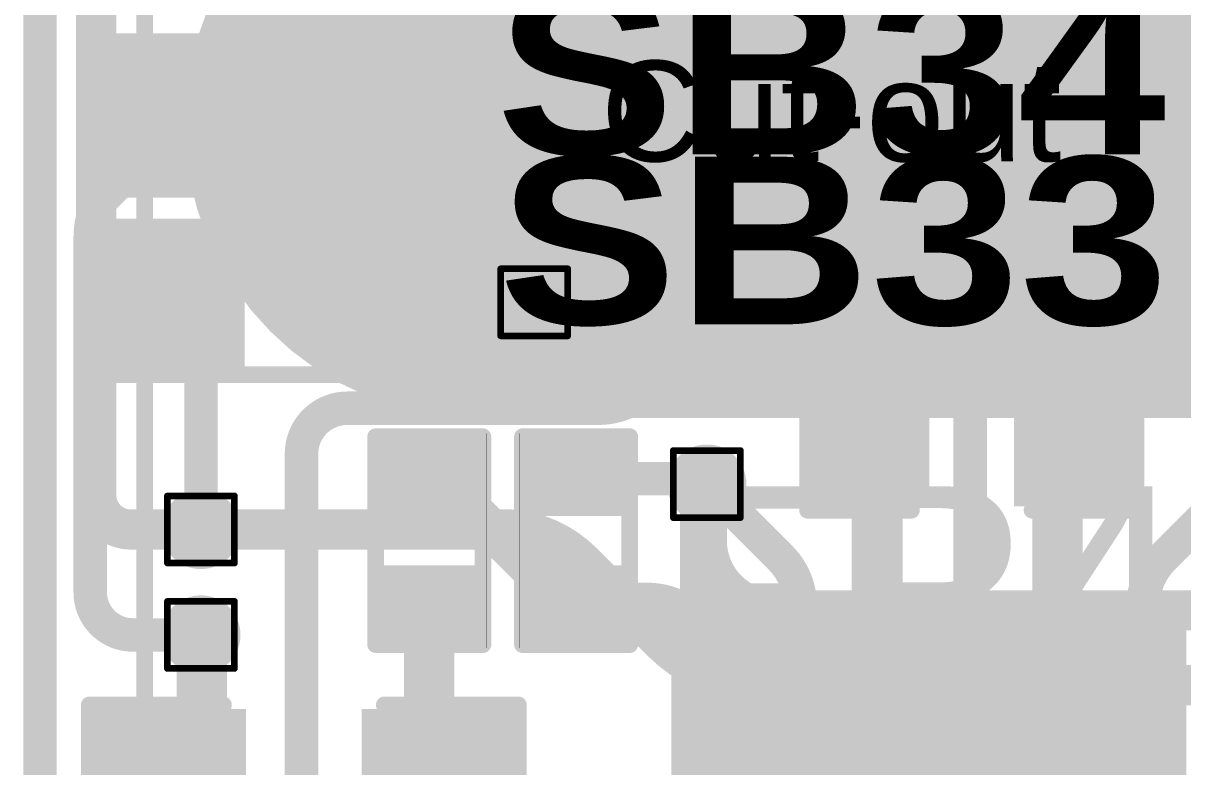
# Model space of a CAD drawing. Header units: inches. Extents: x 3 to 457, y -41 to 239.
# Drawn here: x 173.91 to 182.7, y 8.4 to 14.03 of the extents above; entities that cross this region are included whole.
import ezdxf

# ---------------------------------------------------------------- set-up
doc = ezdxf.new("R2010")
doc.units = ezdxf.units.IN
for name, color, linetype in [('Board Outline', 216, 'Continuous'), ('Bottom Layer', 5, 'Continuous'), ('Bottom Overlay', 54, 'Continuous'), ('Bottom Paste', 16, 'Continuous'), ('Bottom Solder', 6, 'Continuous'), ('Drill Drawing', 1, 'Continuous'), ('Fabrication', 76, 'Continuous'), ('Top Layer', 1, 'Continuous'), ('Top Overlay', 2, 'Continuous'), ('Top Paste', 8, 'Continuous'), ('Top Solder', 216, 'Continuous'), ('Via Holes', 16, 'Continuous')]:
    doc.layers.add(name, color=color, linetype=linetype)
doc.styles.add('Arial', font='', dxfattribs={"height": 0.2})
doc.styles.add('Arial Black_Bold', font='', dxfattribs={"height": 0.2})
doc.styles.get('Arial').set_extended_font_data('Arial')
doc.styles.get('Arial Black_Bold').set_extended_font_data('Arial Black', bold=True)

# ---------------------------------------------------------------- blocks, each defined once
blk = doc.blocks.new('S______B______13')
at = {"layer": 'Top Layer'}
for points in [[(-1.143, -0.4445), (-1.143, 0.4445), (-0.381, 0.4445), (-0.381, -0.4445)], [(0.381, -0.4445), (0.381, 0.4445), (1.143, 0.4445), (1.143, -0.4445)]]:
    blk.add_hatch(color=1, dxfattribs=at).paths.add_polyline_path(points)
at = {"layer": 'Top Paste'}
for points in [[(-1.143, -0.4445), (-1.143, 0.4445), (-0.381, 0.4445), (-0.381, -0.4445)], [(0.381, -0.4445), (0.381, 0.4445), (1.143, 0.4445), (1.143, -0.4445)]]:
    blk.add_hatch(color=8, dxfattribs=at).paths.add_polyline_path(points)
at = {"layer": 'Top Solder'}
for points in [[(-1.2446, -0.5461), (-1.2446, 0.5461), (-0.2794, 0.5461), (-0.2794, -0.5461)], [(0.2794, -0.5461), (0.2794, 0.5461), (1.2446, 0.5461), (1.2446, -0.5461)]]:
    blk.add_hatch(color=216, dxfattribs=at).paths.add_polyline_path(points)
at = {"layer": 'Top Overlay'}
for points in [[(-1.27, -0.5588, 0.127, 0.127, 0), (-1.27, 0.5588, 0.127, 0.127, 0)], [(-1.27, 0.5588, 0.127, 0.127, 0), (1.27, 0.5588, 0.127, 0.127, 0)], [(1.27, -0.5588, 0.127, 0.127, 0), (1.27, 0.5588, 0.127, 0.127, 0)], [(-1.27, -0.5588, 0.127, 0.127, 0), (1.27, -0.5588, 0.127, 0.127, 0)]]:
    blk.add_lwpolyline(points, format="xyseb", dxfattribs=at)
for points in [[(-1.3017, 0.5588, 0.0635, 0.0635, 1), (-1.2383, 0.5588, 0.0635, 0.0635, 1)], [(-1.3017, 0.5588, 0.0635, 0.0635, 1), (-1.2383, 0.5588, 0.0635, 0.0635, 1)], [(1.2383, 0.5588, 0.0635, 0.0635, 1), (1.3018, 0.5588, 0.0635, 0.0635, 1)], [(1.2383, 0.5588, 0.0635, 0.0635, 1), (1.3018, 0.5588, 0.0635, 0.0635, 1)], [(-1.3017, -0.5588, 0.0635, 0.0635, 1), (-1.2383, -0.5588, 0.0635, 0.0635, 1)], [(-1.3017, -0.5588, 0.0635, 0.0635, 1), (-1.2383, -0.5588, 0.0635, 0.0635, 1)], [(1.2383, -0.5588, 0.0635, 0.0635, 1), (1.3018, -0.5588, 0.0635, 0.0635, 1)], [(1.2383, -0.5588, 0.0635, 0.0635, 1), (1.3018, -0.5588, 0.0635, 0.0635, 1)]]:
    blk.add_lwpolyline(points, format="xyseb", close=True, dxfattribs=at)
blk = doc.blocks.new('S______B______14')
at = {"layer": 'Top Layer'}
for points in [[(-1.143, -0.4445), (-1.143, 0.4445), (-0.381, 0.4445), (-0.381, -0.4445)], [(0.381, -0.4445), (0.381, 0.4445), (1.143, 0.4445), (1.143, -0.4445)]]:
    blk.add_hatch(color=1, dxfattribs=at).paths.add_polyline_path(points)
at = {"layer": 'Top Paste'}
for points in [[(-1.143, -0.4445), (-1.143, 0.4445), (-0.381, 0.4445), (-0.381, -0.4445)], [(0.381, -0.4445), (0.381, 0.4445), (1.143, 0.4445), (1.143, -0.4445)]]:
    blk.add_hatch(color=8, dxfattribs=at).paths.add_polyline_path(points)
at = {"layer": 'Top Solder'}
for points in [[(-1.2446, -0.5461), (-1.2446, 0.5461), (-0.2794, 0.5461), (-0.2794, -0.5461)], [(0.2794, -0.5461), (0.2794, 0.5461), (1.2446, 0.5461), (1.2446, -0.5461)]]:
    blk.add_hatch(color=216, dxfattribs=at).paths.add_polyline_path(points)
at = {"layer": 'Top Overlay'}
for points in [[(-1.27, 0.5588, 0.127, 0.127, 0), (-1.27, -0.5588, 0.127, 0.127, 0)], [(1.27, 0.5588, 0.127, 0.127, 0), (-1.27, 0.5588, 0.127, 0.127, 0)], [(1.27, 0.5588, 0.127, 0.127, 0), (1.27, -0.5588, 0.127, 0.127, 0)], [(1.27, -0.5588, 0.127, 0.127, 0), (-1.27, -0.5588, 0.127, 0.127, 0)]]:
    blk.add_lwpolyline(points, format="xyseb", dxfattribs=at)
for points in [[(-1.30175, 0.5588, 0.0635, 0.0635, 1), (-1.23825, 0.5588, 0.0635, 0.0635, 1)], [(-1.30175, 0.5588, 0.0635, 0.0635, 1), (-1.23825, 0.5588, 0.0635, 0.0635, 1)], [(1.23825, 0.5588, 0.0635, 0.0635, 1), (1.30175, 0.5588, 0.0635, 0.0635, 1)], [(1.23825, 0.5588, 0.0635, 0.0635, 1), (1.30175, 0.5588, 0.0635, 0.0635, 1)], [(-1.30175, -0.5588, 0.0635, 0.0635, 1), (-1.23825, -0.5588, 0.0635, 0.0635, 1)], [(-1.30175, -0.5588, 0.0635, 0.0635, 1), (-1.23825, -0.5588, 0.0635, 0.0635, 1)], [(1.23825, -0.5588, 0.0635, 0.0635, 1), (1.30175, -0.5588, 0.0635, 0.0635, 1)], [(1.23825, -0.5588, 0.0635, 0.0635, 1), (1.30175, -0.5588, 0.0635, 0.0635, 1)]]:
    blk.add_lwpolyline(points, format="xyseb", close=True, dxfattribs=at)
blk = doc.blocks.new('TSSOP_14_109')
at = {"layer": 'Top Layer'}
for points in [[(-3.65, 1.525), (-2.15, 1.525), (-2.15, 1.075), (-3.65, 1.075)], [(-3.65, 0.875), (-2.15, 0.875), (-2.15, 0.425), (-3.65, 0.425)], [(-3.65, 0.225), (-2.15, 0.225), (-2.15, -0.225), (-3.65, -0.225)], [(-3.65, -0.425), (-2.15, -0.425), (-2.15, -0.875), (-3.65, -0.875)], [(-3.65, -1.075), (-2.15, -1.075), (-2.15, -1.525), (-3.65, -1.525)], [(-3.65, -1.725), (-2.15, -1.725), (-2.15, -2.175), (-3.65, -2.175)]]:
    blk.add_hatch(color=1, dxfattribs=at).paths.add_polyline_path(points)
at = {"layer": 'Top Paste'}
for points in [[(-3.65, 1.525), (-2.15, 1.525), (-2.15, 1.075), (-3.65, 1.075)], [(-3.65, 0.875), (-2.15, 0.875), (-2.15, 0.425), (-3.65, 0.425)], [(-3.65, 0.225), (-2.15, 0.225), (-2.15, -0.225), (-3.65, -0.225)], [(-3.65, -0.425), (-2.15, -0.425), (-2.15, -0.875), (-3.65, -0.875)], [(-3.65, -1.075), (-2.15, -1.075), (-2.15, -1.525), (-3.65, -1.525)], [(-3.65, -1.725), (-2.15, -1.725), (-2.15, -2.175), (-3.65, -2.175)]]:
    blk.add_hatch(color=8, dxfattribs=at).paths.add_polyline_path(points)
at = {"layer": 'Top Solder'}
for points in [[(-3.7516, 1.6266), (-2.0484, 1.6266), (-2.0484, 0.9734), (-3.7516, 0.9734)], [(-3.7516, 0.9766), (-2.0484, 0.9766), (-2.0484, 0.3234), (-3.7516, 0.3234)], [(-3.7516, 0.3266), (-2.0484, 0.3266), (-2.0484, -0.3266), (-3.7516, -0.3266)], [(-3.7516, -0.3234), (-2.0484, -0.3234), (-2.0484, -0.9766), (-3.7516, -0.9766)], [(-3.7516, -0.9734), (-2.0484, -0.9734), (-2.0484, -1.6266), (-3.7516, -1.6266)], [(-3.7516, -1.6234), (-2.0484, -1.6234), (-2.0484, -2.2766), (-3.7516, -2.2766)]]:
    blk.add_hatch(color=216, dxfattribs=at).paths.add_polyline_path(points)
blk = doc.blocks.new('R___0402_190')
at = {"layer": 'Top Layer'}
for points in [[(-0.6985, -0.3175), (-0.6985, 0.3175), (-0.2413, 0.3175), (-0.2413, -0.3175)], [(0.2413, -0.3175), (0.2413, 0.3175), (0.6985, 0.3175), (0.6985, -0.3175)]]:
    blk.add_hatch(color=1, dxfattribs=at).paths.add_polyline_path(points)
at = {"layer": 'Top Paste'}
for points in [[(-0.6985, -0.3175), (-0.6985, 0.3175), (-0.2413, 0.3175), (-0.2413, -0.3175)], [(0.2413, -0.3175), (0.2413, 0.3175), (0.6985, 0.3175), (0.6985, -0.3175)]]:
    blk.add_hatch(color=8, dxfattribs=at).paths.add_polyline_path(points)
at = {"layer": 'Top Solder'}
for points in [[(-0.7535, -0.3725), (-0.7535, 0.3725), (-0.1863, 0.3725), (-0.1863, -0.3725)], [(0.1863, -0.3725), (0.1863, 0.3725), (0.7535, 0.3725), (0.7535, -0.3725)]]:
    blk.add_hatch(color=216, dxfattribs=at).paths.add_polyline_path(points)
at = {"layer": 'Top Overlay'}
for points in [[(-0.7874, 0.4064, 0.127, 0.127, 0), (0.7874, 0.4064, 0.127, 0.127, 0)], [(-0.7874, 0.4064, 0.127, 0.127, 0), (-0.7874, -0.4064, 0.127, 0.127, 0)], [(0.7874, 0.4064, 0.127, 0.127, 0), (0.7874, -0.4064, 0.127, 0.127, 0)], [(-0.7874, -0.4064, 0.127, 0.127, 0), (0.7874, -0.4064, 0.127, 0.127, 0)], [(-0.8128, -0.4318, 0.00323, 0.00323, 0), (0.8128, -0.4318, 0.00323, 0.00323, 0)]]:
    blk.add_lwpolyline(points, format="xyseb", dxfattribs=at)
for points in [[(-0.8191, 0.4064, 0.0635, 0.0635, 1), (-0.7556, 0.4064, 0.0635, 0.0635, 1)], [(-0.8191, 0.4064, 0.0635, 0.0635, 1), (-0.7556, 0.4064, 0.0635, 0.0635, 1)], [(0.7556, 0.4064, 0.0635, 0.0635, 1), (0.8191, 0.4064, 0.0635, 0.0635, 1)], [(0.7556, 0.4064, 0.0635, 0.0635, 1), (0.8191, 0.4064, 0.0635, 0.0635, 1)], [(-0.8191, -0.4064, 0.0635, 0.0635, 1), (-0.7556, -0.4064, 0.0635, 0.0635, 1)], [(-0.8191, -0.4064, 0.0635, 0.0635, 1), (-0.7556, -0.4064, 0.0635, 0.0635, 1)], [(0.7556, -0.4064, 0.0635, 0.0635, 1), (0.8191, -0.4064, 0.0635, 0.0635, 1)], [(0.7556, -0.4064, 0.0635, 0.0635, 1), (0.8191, -0.4064, 0.0635, 0.0635, 1)], [(-0.8136, -0.4318, 0.00161, 0.00161, 1), (-0.812, -0.4318, 0.00161, 0.00161, 1)], [(0.812, -0.4318, 0.00161, 0.00161, 1), (0.8136, -0.4318, 0.00161, 0.00161, 1)]]:
    blk.add_lwpolyline(points, format="xyseb", close=True, dxfattribs=at)
blk = doc.blocks.new('R___0402_195')
at = {"layer": 'Top Layer'}
for points in [[(-0.6985, -0.3175), (-0.6985, 0.3175), (-0.2413, 0.3175), (-0.2413, -0.3175)], [(0.2413, -0.3175), (0.2413, 0.3175), (0.6985, 0.3175), (0.6985, -0.3175)]]:
    blk.add_hatch(color=1, dxfattribs=at).paths.add_polyline_path(points)
at = {"layer": 'Top Paste'}
for points in [[(-0.6985, -0.3175), (-0.6985, 0.3175), (-0.2413, 0.3175), (-0.2413, -0.3175)], [(0.2413, -0.3175), (0.2413, 0.3175), (0.6985, 0.3175), (0.6985, -0.3175)]]:
    blk.add_hatch(color=8, dxfattribs=at).paths.add_polyline_path(points)
at = {"layer": 'Top Solder'}
for points in [[(-0.7535, -0.3725), (-0.7535, 0.3725), (-0.1863, 0.3725), (-0.1863, -0.3725)], [(0.1863, -0.3725), (0.1863, 0.3725), (0.7535, 0.3725), (0.7535, -0.3725)]]:
    blk.add_hatch(color=216, dxfattribs=at).paths.add_polyline_path(points)
at = {"layer": 'Top Overlay'}
for points in [[(0.7874, 0.4064, 0.127, 0.127, 0), (-0.7874, 0.4064, 0.127, 0.127, 0)], [(-0.7874, -0.4064, 0.127, 0.127, 0), (-0.7874, 0.4064, 0.127, 0.127, 0)], [(0.7874, -0.4064, 0.127, 0.127, 0), (0.7874, 0.4064, 0.127, 0.127, 0)], [(0.7874, -0.4064, 0.127, 0.127, 0), (-0.7874, -0.4064, 0.127, 0.127, 0)], [(0.8128, -0.4318, 0.00323, 0.00323, 0), (-0.8128, -0.4318, 0.00323, 0.00323, 0)]]:
    blk.add_lwpolyline(points, format="xyseb", dxfattribs=at)
for points in [[(-0.8191, 0.4064, 0.0635, 0.0635, 1), (-0.7556, 0.4064, 0.0635, 0.0635, 1)], [(-0.8191, 0.4064, 0.0635, 0.0635, 1), (-0.7556, 0.4064, 0.0635, 0.0635, 1)], [(0.7556, 0.4064, 0.0635, 0.0635, 1), (0.8191, 0.4064, 0.0635, 0.0635, 1)], [(0.7556, 0.4064, 0.0635, 0.0635, 1), (0.8191, 0.4064, 0.0635, 0.0635, 1)], [(-0.8191, -0.4064, 0.0635, 0.0635, 1), (-0.7556, -0.4064, 0.0635, 0.0635, 1)], [(-0.8191, -0.4064, 0.0635, 0.0635, 1), (-0.7556, -0.4064, 0.0635, 0.0635, 1)], [(0.7556, -0.4064, 0.0635, 0.0635, 1), (0.8191, -0.4064, 0.0635, 0.0635, 1)], [(0.7556, -0.4064, 0.0635, 0.0635, 1), (0.8191, -0.4064, 0.0635, 0.0635, 1)], [(-0.8136, -0.4318, 0.00161, 0.00161, 1), (-0.812, -0.4318, 0.00161, 0.00161, 1)], [(0.812, -0.4318, 0.00161, 0.00161, 1), (0.8136, -0.4318, 0.00161, 0.00161, 1)]]:
    blk.add_lwpolyline(points, format="xyseb", close=True, dxfattribs=at)
blk = doc.blocks.new('SEMG_PAD_B_241')
at = {"layer": 'Bottom Layer'}
h = blk.add_hatch(color=5, dxfattribs=at)
edge = h.paths.add_edge_path()
edge.add_arc((-3.15, 0.0128), 2.1, 90, 270)
edge.add_line((-3.15, -2.0872), (3.15, -2.0872))
edge.add_arc((3.15, 0.0128), 2.1, 270, 450)
edge.add_line((3.15, 2.1128), (-3.15, 2.1128))
at = {"layer": 'Bottom Paste'}
h = blk.add_hatch(color=16, dxfattribs=at)
edge = h.paths.add_edge_path()
edge.add_arc((-3.15, 0.0128), 2.1, 90, 270)
edge.add_line((-3.15, -2.0872), (3.15, -2.0872))
edge.add_arc((3.15, 0.0128), 2.1, 270, 450)
edge.add_line((3.15, 2.1128), (-3.15, 2.1128))
at = {"layer": 'Bottom Solder'}
h = blk.add_hatch(color=6, dxfattribs=at)
edge = h.paths.add_edge_path()
edge.add_arc((-3.15, 0.0128), 2.2016, 90, 270)
edge.add_line((-3.15, -2.1888), (3.15, -2.1888))
edge.add_arc((3.15, 0.0128), 2.2016, 270, 450)
edge.add_line((3.15, 2.2144), (-3.15, 2.2144))
at = {"layer": 'Bottom Overlay'}
blk.add_lwpolyline([(5.6833, 10.9658, 0.127, 0.127, 0), (5.6833, -10.9656, 0.127, 0.127, 0)], format="xyseb", dxfattribs=at)
blk = doc.blocks.new('C___0805_275')
at = {"layer": 'Top Layer'}
for points in [[(-1.524, 0.762), (-0.508, 0.762), (-0.508, -0.762), (-1.524, -0.762)], [(0.508, 0.762), (1.524, 0.762), (1.524, -0.762), (0.508, -0.762)]]:
    blk.add_hatch(color=1, dxfattribs=at).paths.add_polyline_path(points)
at = {"layer": 'Top Paste'}
for points in [[(-1.524, 0.762), (-0.508, 0.762), (-0.508, -0.762), (-1.524, -0.762)], [(0.508, 0.762), (1.524, 0.762), (1.524, -0.762), (0.508, -0.762)]]:
    blk.add_hatch(color=8, dxfattribs=at).paths.add_polyline_path(points)
at = {"layer": 'Top Solder'}
for points in [[(-1.594, 0.832), (-0.438, 0.832), (-0.438, -0.832), (-1.594, -0.832)], [(0.438, 0.832), (1.594, 0.832), (1.594, -0.832), (0.438, -0.832)]]:
    blk.add_hatch(color=216, dxfattribs=at).paths.add_polyline_path(points)
at = {"layer": 'Top Overlay'}
for points in [[(-1.6256, 0.8636, 0.127, 0.127, 0), (-1.6256, -0.8636, 0.127, 0.127, 0)], [(-0.6096, 0.8636, 0.127, 0.127, 0), (-1.6256, 0.8636, 0.127, 0.127, 0)], [(1.6256, 0.8636, 0.127, 0.127, 0), (0.6096, 0.8636, 0.127, 0.127, 0)], [(1.6256, 0.8636, 0.127, 0.127, 0), (1.6256, -0.8636, 0.127, 0.127, 0)], [(-0.6096, -0.8636, 0.127, 0.127, 0), (-1.6256, -0.8636, 0.127, 0.127, 0)], [(1.6256, -0.8636, 0.127, 0.127, 0), (0.6096, -0.8636, 0.127, 0.127, 0)]]:
    blk.add_lwpolyline(points, format="xyseb", dxfattribs=at)
for points in [[(-1.6574, 0.8636, 0.0635, 0.0635, 1), (-1.5938, 0.8636, 0.0635, 0.0635, 1)], [(-1.6574, 0.8636, 0.0635, 0.0635, 1), (-1.5938, 0.8636, 0.0635, 0.0635, 1)], [(-0.6413, 0.8636, 0.0635, 0.0635, 1), (-0.5778, 0.8636, 0.0635, 0.0635, 1)], [(0.5778, 0.8636, 0.0635, 0.0635, 1), (0.6413, 0.8636, 0.0635, 0.0635, 1)], [(1.5938, 0.8636, 0.0635, 0.0635, 1), (1.6574, 0.8636, 0.0635, 0.0635, 1)], [(1.5938, 0.8636, 0.0635, 0.0635, 1), (1.6574, 0.8636, 0.0635, 0.0635, 1)], [(-1.6574, -0.8636, 0.0635, 0.0635, 1), (-1.5938, -0.8636, 0.0635, 0.0635, 1)], [(-1.6574, -0.8636, 0.0635, 0.0635, 1), (-1.5938, -0.8636, 0.0635, 0.0635, 1)], [(-0.6413, -0.8636, 0.0635, 0.0635, 1), (-0.5778, -0.8636, 0.0635, 0.0635, 1)], [(0.5778, -0.8636, 0.0635, 0.0635, 1), (0.6413, -0.8636, 0.0635, 0.0635, 1)], [(1.5938, -0.8636, 0.0635, 0.0635, 1), (1.6574, -0.8636, 0.0635, 0.0635, 1)], [(1.5938, -0.8636, 0.0635, 0.0635, 1), (1.6574, -0.8636, 0.0635, 0.0635, 1)]]:
    blk.add_lwpolyline(points, format="xyseb", close=True, dxfattribs=at)
blk = doc.blocks.new('C___0603_279')
at = {"layer": 'Top Layer'}
for points in [[(-0.381, 0.4445), (-0.381, -0.4445), (-1.143, -0.4445), (-1.143, 0.4445)], [(1.143, 0.4445), (1.143, -0.4445), (0.381, -0.4445), (0.381, 0.4445)]]:
    blk.add_hatch(color=1, dxfattribs=at).paths.add_polyline_path(points)
at = {"layer": 'Top Paste'}
for points in [[(-0.381, 0.4445), (-0.381, -0.4445), (-1.143, -0.4445), (-1.143, 0.4445)], [(1.143, 0.4445), (1.143, -0.4445), (0.381, -0.4445), (0.381, 0.4445)]]:
    blk.add_hatch(color=8, dxfattribs=at).paths.add_polyline_path(points)
at = {"layer": 'Top Solder'}
for points in [[(-0.321, 0.5045), (-0.321, -0.5045), (-1.203, -0.5045), (-1.203, 0.5045)], [(1.203, 0.5045), (1.203, -0.5045), (0.321, -0.5045), (0.321, 0.5045)]]:
    blk.add_hatch(color=216, dxfattribs=at).paths.add_polyline_path(points)
at = {"layer": 'Top Overlay'}
for points in [[(-0.4572, 0.5334, 0.127, 0.127, 0), (-1.2446, 0.5334, 0.127, 0.127, 0)], [(-1.2446, 0.5334, 0.127, 0.127, 0), (-1.2446, -0.5334, 0.127, 0.127, 0)], [(1.2446, 0.5334, 0.127, 0.127, 0), (0.4572, 0.5334, 0.127, 0.127, 0)], [(1.2446, 0.5334, 0.127, 0.127, 0), (1.2446, -0.5334, 0.127, 0.127, 0)], [(-0.4572, -0.5334, 0.127, 0.127, 0), (-1.2446, -0.5334, 0.127, 0.127, 0)], [(1.2446, -0.5334, 0.127, 0.127, 0), (0.4572, -0.5334, 0.127, 0.127, 0)]]:
    blk.add_lwpolyline(points, format="xyseb", dxfattribs=at)
for points in [[(-1.2764, 0.5334, 0.0635, 0.0635, 1), (-1.2128, 0.5334, 0.0635, 0.0635, 1)], [(-1.2764, 0.5334, 0.0635, 0.0635, 1), (-1.2128, 0.5334, 0.0635, 0.0635, 1)], [(-0.4889, 0.5334, 0.0635, 0.0635, 1), (-0.4254, 0.5334, 0.0635, 0.0635, 1)], [(0.4254, 0.5334, 0.0635, 0.0635, 1), (0.4889, 0.5334, 0.0635, 0.0635, 1)], [(1.2128, 0.5334, 0.0635, 0.0635, 1), (1.2764, 0.5334, 0.0635, 0.0635, 1)], [(1.2128, 0.5334, 0.0635, 0.0635, 1), (1.2764, 0.5334, 0.0635, 0.0635, 1)], [(-1.2764, -0.5334, 0.0635, 0.0635, 1), (-1.2128, -0.5334, 0.0635, 0.0635, 1)], [(-1.2764, -0.5334, 0.0635, 0.0635, 1), (-1.2128, -0.5334, 0.0635, 0.0635, 1)], [(-0.4889, -0.5334, 0.0635, 0.0635, 1), (-0.4254, -0.5334, 0.0635, 0.0635, 1)], [(0.4254, -0.5334, 0.0635, 0.0635, 1), (0.4889, -0.5334, 0.0635, 0.0635, 1)], [(1.2128, -0.5334, 0.0635, 0.0635, 1), (1.2764, -0.5334, 0.0635, 0.0635, 1)], [(1.2128, -0.5334, 0.0635, 0.0635, 1), (1.2764, -0.5334, 0.0635, 0.0635, 1)]]:
    blk.add_lwpolyline(points, format="xyseb", close=True, dxfattribs=at)
blk = doc.blocks.new('____0402_281')
at = {"layer": 'Top Layer'}
for points in [[(-0.6985, -0.3175), (-0.6985, 0.3175), (-0.2413, 0.3175), (-0.2413, -0.3175)], [(0.2413, -0.3175), (0.2413, 0.3175), (0.6985, 0.3175), (0.6985, -0.3175)]]:
    blk.add_hatch(color=1, dxfattribs=at).paths.add_polyline_path(points)
at = {"layer": 'Top Paste'}
for points in [[(-0.6985, -0.3175), (-0.6985, 0.3175), (-0.2413, 0.3175), (-0.2413, -0.3175)], [(0.2413, -0.3175), (0.2413, 0.3175), (0.6985, 0.3175), (0.6985, -0.3175)]]:
    blk.add_hatch(color=8, dxfattribs=at).paths.add_polyline_path(points)
at = {"layer": 'Top Solder'}
for points in [[(-0.7585, -0.3775), (-0.7585, 0.3775), (-0.1813, 0.3775), (-0.1813, -0.3775)], [(0.1813, -0.3775), (0.1813, 0.3775), (0.7585, 0.3775), (0.7585, -0.3775)]]:
    blk.add_hatch(color=216, dxfattribs=at).paths.add_polyline_path(points)
at = {"layer": 'Top Overlay'}
for points in [[(-0.7874, 0.4064, 0.127, 0.127, 0), (-0.7874, -0.4064, 0.127, 0.127, 0)], [(-0.2794, 0.4064, 0.127, 0.127, 0), (-0.7874, 0.4064, 0.127, 0.127, 0)], [(0.7874, 0.4064, 0.127, 0.127, 0), (0.2794, 0.4064, 0.127, 0.127, 0)], [(0.7874, 0.4064, 0.127, 0.127, 0), (0.7874, -0.4064, 0.127, 0.127, 0)], [(-0.2794, -0.4064, 0.127, 0.127, 0), (-0.7874, -0.4064, 0.127, 0.127, 0)], [(0.7874, -0.4064, 0.127, 0.127, 0), (0.2794, -0.4064, 0.127, 0.127, 0)]]:
    blk.add_lwpolyline(points, format="xyseb", dxfattribs=at)
for points in [[(-0.8191, 0.4064, 0.0635, 0.0635, 1), (-0.7556, 0.4064, 0.0635, 0.0635, 1)], [(-0.8191, 0.4064, 0.0635, 0.0635, 1), (-0.7556, 0.4064, 0.0635, 0.0635, 1)], [(-0.3111, 0.4064, 0.0635, 0.0635, 1), (-0.2477, 0.4064, 0.0635, 0.0635, 1)], [(0.2477, 0.4064, 0.0635, 0.0635, 1), (0.3111, 0.4064, 0.0635, 0.0635, 1)], [(0.7556, 0.4064, 0.0635, 0.0635, 1), (0.8191, 0.4064, 0.0635, 0.0635, 1)], [(0.7556, 0.4064, 0.0635, 0.0635, 1), (0.8191, 0.4064, 0.0635, 0.0635, 1)], [(-0.8191, -0.4064, 0.0635, 0.0635, 1), (-0.7556, -0.4064, 0.0635, 0.0635, 1)], [(-0.8191, -0.4064, 0.0635, 0.0635, 1), (-0.7556, -0.4064, 0.0635, 0.0635, 1)], [(-0.3111, -0.4064, 0.0635, 0.0635, 1), (-0.2477, -0.4064, 0.0635, 0.0635, 1)], [(0.2477, -0.4064, 0.0635, 0.0635, 1), (0.3111, -0.4064, 0.0635, 0.0635, 1)], [(0.7556, -0.4064, 0.0635, 0.0635, 1), (0.8191, -0.4064, 0.0635, 0.0635, 1)], [(0.7556, -0.4064, 0.0635, 0.0635, 1), (0.8191, -0.4064, 0.0635, 0.0635, 1)]]:
    blk.add_lwpolyline(points, format="xyseb", close=True, dxfattribs=at)

msp = doc.modelspace()

# ---------------------------------------------------------------- hatches: boundary and pattern name
at = {"layer": 'Bottom Layer'}
h = msp.add_hatch(color=5, dxfattribs=at)
edge = h.paths.add_edge_path()
edge.add_arc((177.7803, 11.9182), 0.3, 0, 360)
h = msp.add_hatch(color=5, dxfattribs=at)
edge = h.paths.add_edge_path()
edge.add_arc((179.0884, 10.5409), 0.3, 0, 360)
h = msp.add_hatch(color=5, dxfattribs=at)
edge = h.paths.add_edge_path()
edge.add_arc((175.2543, 10.197), 0.3, 0, 360)
h = msp.add_hatch(color=5, dxfattribs=at)
edge = h.paths.add_edge_path()
edge.add_arc((175.2543, 9.3979), 0.3, 0, 360)
at = {"layer": 'Top Layer'}
msp.add_hatch(color=1, dxfattribs=at).paths.add_polyline_path([(181.7948, 12.4135), (182.4362, 12.4135), (182.4362, 13.0485), (181.7948, 13.0485)])
h = msp.add_hatch(color=1, dxfattribs=at)
edge = h.paths.add_edge_path()
edge.add_arc((177.7803, 11.9182), 0.3, 0, 360)
h = msp.add_hatch(color=1, dxfattribs=at)
edge = h.paths.add_edge_path()
edge.add_arc((179.0884, 10.5409), 0.3, 0, 360)
h = msp.add_hatch(color=1, dxfattribs=at)
edge = h.paths.add_edge_path()
edge.add_arc((175.2543, 10.197), 0.3, 0, 360)
h = msp.add_hatch(color=1, dxfattribs=at)
edge = h.paths.add_edge_path()
edge.add_arc((175.2543, 9.3979), 0.3, 0, 360)
at = {"layer": 'Via Holes'}
h = msp.add_hatch(color=7, dxfattribs=at)
edge = h.paths.add_edge_path()
edge.add_arc((177.7803, 11.9182), 0.15, 0, 360)
h = msp.add_hatch(color=7, dxfattribs=at)
edge = h.paths.add_edge_path()
edge.add_arc((179.0884, 10.5409), 0.15, 0, 360)
h = msp.add_hatch(color=7, dxfattribs=at)
edge = h.paths.add_edge_path()
edge.add_arc((175.2543, 10.197), 0.15, 0, 360)
h = msp.add_hatch(color=7, dxfattribs=at)
edge = h.paths.add_edge_path()
edge.add_arc((175.2543, 9.3979), 0.15, 0, 360)

# ---------------------------------------------------------------- linework, layer by layer
at = {"layer": 'Board Outline'}
msp.add_lwpolyline([(174.0342, 2.3168, 0.127, 0.127, 0), (174.0344, 24.1724, 0.127, 0.127, 0)], format="xyseb", dxfattribs=at)
at = {"layer": 'Bottom Layer'}
for points in [[(174.4609, 10.457, 0.3048, 0.3048, 0), (174.4609, 16.957, 0.3048, 0.3048, 0)], [(179.0884, 10.1103, 0.3048, 0.3048, 0), (179.0884, 10.5409, 0.3048, 0.3048, 0)], [(174.7209, 10.197, 0.3048, 0.3048, -0.414214), (174.4609, 10.457, 0.3048, 0.3048, 0)], [(174.7209, 10.197, 0.3048, 0.3048, 0), (175.2543, 10.197, 0.3048, 0.3048, 0)], [(175.2543, 10.197, 0.3048, 0.3048, 0), (177.458, 10.197, 0.3048, 0.3048, 0)], [(177.458, 10.197, 0.3048, 0.3048, 0), (177.5011, 10.1987, 0.3048, 0.3048, 0)], [(177.5011, 10.1987, 0.3048, 0.3048, -0.209443), (178.1485, 9.9457, 0.3048, 0.3048, 0)], [(179.6143, 9.5845, 0.3048, 0.3048, -0.414214), (179.0884, 10.1103, 0.3048, 0.3048, 0)], [(178.1485, 9.9457, 0.3048, 0.3048, 0), (178.7394, 9.3547, 0.3048, 0.3048, 0)], [(179.6143, 9.5845, 0.3048, 0.3048, 0), (185.2612, 9.5845, 0.3048, 0.3048, 0)], [(175.2612, 6.188, 0.381, 0.381, 0), (175.2612, 9.3979, 0.381, 0.381, 0)], [(179.5523, 9.0169, 0.3048, 0.3048, -0.199559), (178.7394, 9.3547, 0.3048, 0.3048, 0)], [(179.5523, 9.0169, 0.3048, 0.3048, 0), (184.4999, 9.0169, 0.3048, 0.3048, 0)]]:
    msp.add_lwpolyline(points, format="xyseb", dxfattribs=at)
for points in [[(179.0122, 10.5409, 0.1524, 0.1524, 1), (179.1646, 10.5409, 0.1524, 0.1524, 1)], [(174.3847, 10.457, 0.1524, 0.1524, 1), (174.5371, 10.457, 0.1524, 0.1524, 1)], [(174.3847, 10.457, 0.1524, 0.1524, 1), (174.5371, 10.457, 0.1524, 0.1524, 1)], [(174.6447, 10.197, 0.1524, 0.1524, 1), (174.7971, 10.197, 0.1524, 0.1524, 1)], [(174.6447, 10.197, 0.1524, 0.1524, 1), (174.7971, 10.197, 0.1524, 0.1524, 1)], [(175.1781, 10.197, 0.1524, 0.1524, 1), (175.3305, 10.197, 0.1524, 0.1524, 1)], [(175.1781, 10.197, 0.1524, 0.1524, 1), (175.3305, 10.197, 0.1524, 0.1524, 1)], [(177.3818, 10.197, 0.1524, 0.1524, 1), (177.5342, 10.197, 0.1524, 0.1524, 1)], [(177.3818, 10.197, 0.1524, 0.1524, 1), (177.5342, 10.197, 0.1524, 0.1524, 1)], [(177.4249, 10.1987, 0.1524, 0.1524, 1), (177.5773, 10.1987, 0.1524, 0.1524, 1)], [(177.4249, 10.1987, 0.1524, 0.1524, 1), (177.5773, 10.1987, 0.1524, 0.1524, 1)], [(179.0122, 10.1103, 0.1524, 0.1524, 1), (179.1646, 10.1103, 0.1524, 0.1524, 1)], [(179.0122, 10.1103, 0.1524, 0.1524, 1), (179.1646, 10.1103, 0.1524, 0.1524, 1)], [(178.0723, 9.9457, 0.1524, 0.1524, 1), (178.2247, 9.9457, 0.1524, 0.1524, 1)], [(178.0723, 9.9457, 0.1524, 0.1524, 1), (178.2247, 9.9457, 0.1524, 0.1524, 1)], [(179.5381, 9.5845, 0.1524, 0.1524, 1), (179.6905, 9.5845, 0.1524, 0.1524, 1)], [(179.5381, 9.5845, 0.1524, 0.1524, 1), (179.6905, 9.5845, 0.1524, 0.1524, 1)], [(175.1659, 9.3979, 0.1905, 0.1905, 1), (175.3564, 9.3979, 0.1905, 0.1905, 1)], [(178.6632, 9.3547, 0.1524, 0.1524, 1), (178.8156, 9.3547, 0.1524, 0.1524, 1)], [(178.6632, 9.3547, 0.1524, 0.1524, 1), (178.8156, 9.3547, 0.1524, 0.1524, 1)], [(179.4761, 9.0169, 0.1524, 0.1524, 1), (179.6285, 9.0169, 0.1524, 0.1524, 1)], [(179.4761, 9.0169, 0.1524, 0.1524, 1), (179.6285, 9.0169, 0.1524, 0.1524, 1)]]:
    msp.add_lwpolyline(points, format="xyseb", close=True, dxfattribs=at)
at = {"layer": 'Drill Drawing'}
for points in [[(177.5263, 12.1722, 0.0508, 0.0508, 0), (178.0343, 12.1722, 0.0508, 0.0508, 0)], [(177.5263, 11.6642, 0.0508, 0.0508, 0), (177.5263, 12.1722, 0.0508, 0.0508, 0)], [(178.0343, 11.6642, 0.0508, 0.0508, 0), (178.0343, 12.1722, 0.0508, 0.0508, 0)], [(177.5263, 11.6642, 0.0508, 0.0508, 0), (178.0343, 11.6642, 0.0508, 0.0508, 0)], [(178.8344, 10.7949, 0.0508, 0.0508, 0), (179.3424, 10.7949, 0.0508, 0.0508, 0)], [(178.8344, 10.2869, 0.0508, 0.0508, 0), (178.8344, 10.7949, 0.0508, 0.0508, 0)], [(179.3424, 10.2869, 0.0508, 0.0508, 0), (179.3424, 10.7949, 0.0508, 0.0508, 0)], [(175.0003, 10.451, 0.0508, 0.0508, 0), (175.5083, 10.451, 0.0508, 0.0508, 0)], [(175.0003, 9.943, 0.0508, 0.0508, 0), (175.0003, 10.451, 0.0508, 0.0508, 0)], [(175.5083, 9.943, 0.0508, 0.0508, 0), (175.5083, 10.451, 0.0508, 0.0508, 0)], [(178.8344, 10.2869, 0.0508, 0.0508, 0), (179.3424, 10.2869, 0.0508, 0.0508, 0)], [(175.0003, 9.943, 0.0508, 0.0508, 0), (175.5083, 9.943, 0.0508, 0.0508, 0)], [(175.0003, 9.6519, 0.0508, 0.0508, 0), (175.5083, 9.6519, 0.0508, 0.0508, 0)], [(175.0003, 9.1439, 0.0508, 0.0508, 0), (175.0003, 9.6519, 0.0508, 0.0508, 0)], [(175.5083, 9.1439, 0.0508, 0.0508, 0), (175.5083, 9.6519, 0.0508, 0.0508, 0)], [(175.0003, 9.1439, 0.0508, 0.0508, 0), (175.5083, 9.1439, 0.0508, 0.0508, 0)]]:
    msp.add_lwpolyline(points, format="xyseb", dxfattribs=at)
for points in [[(177.5136, 12.1722, 0.0254, 0.0254, 1), (177.539, 12.1722, 0.0254, 0.0254, 1)], [(177.5136, 12.1722, 0.0254, 0.0254, 1), (177.539, 12.1722, 0.0254, 0.0254, 1)], [(178.0216, 12.1722, 0.0254, 0.0254, 1), (178.047, 12.1722, 0.0254, 0.0254, 1)], [(178.0216, 12.1722, 0.0254, 0.0254, 1), (178.047, 12.1722, 0.0254, 0.0254, 1)], [(177.5136, 11.6642, 0.0254, 0.0254, 1), (177.539, 11.6642, 0.0254, 0.0254, 1)], [(177.5136, 11.6642, 0.0254, 0.0254, 1), (177.539, 11.6642, 0.0254, 0.0254, 1)], [(178.0216, 11.6642, 0.0254, 0.0254, 1), (178.047, 11.6642, 0.0254, 0.0254, 1)], [(178.0216, 11.6642, 0.0254, 0.0254, 1), (178.047, 11.6642, 0.0254, 0.0254, 1)], [(178.8217, 10.7949, 0.0254, 0.0254, 1), (178.8471, 10.7949, 0.0254, 0.0254, 1)], [(178.8217, 10.7949, 0.0254, 0.0254, 1), (178.8471, 10.7949, 0.0254, 0.0254, 1)], [(179.3297, 10.7949, 0.0254, 0.0254, 1), (179.3551, 10.7949, 0.0254, 0.0254, 1)], [(179.3297, 10.7949, 0.0254, 0.0254, 1), (179.3551, 10.7949, 0.0254, 0.0254, 1)], [(174.9876, 10.451, 0.0254, 0.0254, 1), (175.013, 10.451, 0.0254, 0.0254, 1)], [(174.9876, 10.451, 0.0254, 0.0254, 1), (175.013, 10.451, 0.0254, 0.0254, 1)], [(175.4956, 10.451, 0.0254, 0.0254, 1), (175.521, 10.451, 0.0254, 0.0254, 1)], [(175.4956, 10.451, 0.0254, 0.0254, 1), (175.521, 10.451, 0.0254, 0.0254, 1)], [(178.8217, 10.2869, 0.0254, 0.0254, 1), (178.8471, 10.2869, 0.0254, 0.0254, 1)], [(178.8217, 10.2869, 0.0254, 0.0254, 1), (178.8471, 10.2869, 0.0254, 0.0254, 1)], [(179.3297, 10.2869, 0.0254, 0.0254, 1), (179.3551, 10.2869, 0.0254, 0.0254, 1)], [(179.3297, 10.2869, 0.0254, 0.0254, 1), (179.3551, 10.2869, 0.0254, 0.0254, 1)], [(174.9876, 9.943, 0.0254, 0.0254, 1), (175.013, 9.943, 0.0254, 0.0254, 1)], [(174.9876, 9.943, 0.0254, 0.0254, 1), (175.013, 9.943, 0.0254, 0.0254, 1)], [(175.4956, 9.943, 0.0254, 0.0254, 1), (175.521, 9.943, 0.0254, 0.0254, 1)], [(175.4956, 9.943, 0.0254, 0.0254, 1), (175.521, 9.943, 0.0254, 0.0254, 1)], [(174.9876, 9.6519, 0.0254, 0.0254, 1), (175.013, 9.6519, 0.0254, 0.0254, 1)], [(174.9876, 9.6519, 0.0254, 0.0254, 1), (175.013, 9.6519, 0.0254, 0.0254, 1)], [(175.4956, 9.6519, 0.0254, 0.0254, 1), (175.521, 9.6519, 0.0254, 0.0254, 1)], [(175.4956, 9.6519, 0.0254, 0.0254, 1), (175.521, 9.6519, 0.0254, 0.0254, 1)], [(174.9876, 9.1439, 0.0254, 0.0254, 1), (175.013, 9.1439, 0.0254, 0.0254, 1)], [(174.9876, 9.1439, 0.0254, 0.0254, 1), (175.013, 9.1439, 0.0254, 0.0254, 1)], [(175.4956, 9.1439, 0.0254, 0.0254, 1), (175.521, 9.1439, 0.0254, 0.0254, 1)], [(175.4956, 9.1439, 0.0254, 0.0254, 1), (175.521, 9.1439, 0.0254, 0.0254, 1)]]:
    msp.add_lwpolyline(points, format="xyseb", close=True, dxfattribs=at)
at = {"layer": 'Fabrication'}
for points in [[(174.0342, 2.3168, 0.254, 0.254, 0), (174.0344, 24.1724, 0.254, 0.254, 0)], [(175.2572, 13.2702, 0.254, 0.254, -0.198912), (175.8723, 14.7551, 0.254, 0.254, 0)], [(175.8723, 11.7853, 0.254, 0.254, -0.198912), (175.2572, 13.2702, 0.254, 0.254, 0)], [(177.3572, 11.1702, 0.254, 0.254, -0.198912), (175.8723, 11.7853, 0.254, 0.254, 0)], [(177.3572, 11.1702, 0.254, 0.254, 0), (183.6652, 11.1702, 0.254, 0.254, 0)]]:
    msp.add_lwpolyline(points, format="xyseb", dxfattribs=at)
for points in [[(175.1937, 13.2702, 0.127, 0.127, 1), (175.3207, 13.2702, 0.127, 0.127, 1)], [(175.1937, 13.2702, 0.127, 0.127, 1), (175.3207, 13.2702, 0.127, 0.127, 1)], [(175.8088, 11.7853, 0.127, 0.127, 1), (175.9358, 11.7853, 0.127, 0.127, 1)], [(175.8088, 11.7853, 0.127, 0.127, 1), (175.9358, 11.7853, 0.127, 0.127, 1)], [(177.2937, 11.1702, 0.127, 0.127, 1), (177.4207, 11.1702, 0.127, 0.127, 1)], [(177.2937, 11.1702, 0.127, 0.127, 1), (177.4207, 11.1702, 0.127, 0.127, 1)]]:
    msp.add_lwpolyline(points, format="xyseb", close=True, dxfattribs=at)
at = {"layer": 'Top Layer'}
for points in [[(182.2183, 12.731, 0.381, 0.381, 0), (182.2183, 17.0987, 0.381, 0.381, 0)], [(177.7803, 13.7793, 0.254, 0.254, 0), (177.7803, 16.3124, 0.254, 0.254, 0)], [(180.4047, 10.7694, 0.254, 0.254, 0), (180.4047, 16.2965, 0.254, 0.254, 0)], [(178.7994, 11.6508, 0.254, 0.254, 0), (178.7994, 16.1234, 0.254, 0.254, 0)], [(177.7803, 13.7793, 0.254, 0.254, -0.414214), (177.3358, 13.3348, 0.254, 0.254, 0)], [(176.6259, 13.3348, 0.254, 0.254, 0), (177.3358, 13.3348, 0.254, 0.254, 0)], [(174.4731, 12.6654, 0.254, 0.254, 0), (174.9447, 13.137, 0.254, 0.254, 0)], [(181.0836, 12.3407, 0.254, 0.254, 0), (181.0836, 12.731, 0.254, 0.254, 0)], [(174.4154, 12.4185, 0.254, 0.254, -0.112714), (174.4731, 12.6654, 0.254, 0.254, 0)], [(174.4154, 12.4185, 0.254, 0.254, 0), (174.4154, 9.7202, 0.254, 0.254, 0)], [(181.0836, 11.3213, 0.254, 0.254, 0), (181.0836, 12.3407, 0.254, 0.254, 0)], [(181.5933, 11.831, 0.254, 0.254, -0.414214), (181.0836, 12.3407, 0.254, 0.254, 0)], [(176.6365, 11.9182, 0.381, 0.381, 0), (177.7803, 11.9182, 0.381, 0.381, 0)], [(175.2543, 10.197, 0.254, 0.254, 0), (175.2543, 11.878, 0.254, 0.254, 0)], [(181.0836, 11.3213, 0.254, 0.254, -0.414214), (181.5933, 11.831, 0.254, 0.254, 0)], [(181.0853, 11.831, 0.254, 0.254, 0), (181.5933, 11.831, 0.254, 0.254, 0)], [(181.5933, 11.831, 0.254, 0.254, 0), (183.0463, 11.831, 0.254, 0.254, 0)], [(178.7994, 11.6508, 0.254, 0.254, -0.414214), (178.2642, 11.1156, 0.254, 0.254, 0)], [(181.0836, 8.9039, 0.254, 0.254, 0), (181.0836, 11.3213, 0.254, 0.254, 0)], [(176.0163, 10.7694, 0.254, 0.254, -0.414214), (176.3625, 11.1156, 0.254, 0.254, 0)], [(176.3625, 11.1156, 0.254, 0.254, 0), (178.2642, 11.1156, 0.254, 0.254, 0)], [(176.0163, 7.2353, 0.254, 0.254, 0), (176.0163, 10.7694, 0.254, 0.254, 0)], [(176.9848, 10.5822, 0.3048, 0.3048, 0), (177.1499, 10.506, 0.3048, 0.3048, 0)], [(181.7463, 8.8733, 0.381, 0.381, 0), (181.7463, 10.587, 0.381, 0.381, 0)], [(177.1499, 10.506, 0.3048, 0.3048, 0), (177.9327, 9.7186, 0.3048, 0.3048, 0)], [(178.0978, 10.5822, 0.254, 0.254, 0), (179.0471, 10.5822, 0.254, 0.254, 0)], [(179.1109, 10.5184, 0.254, 0.254, 0), (179.648, 9.9813, 0.254, 0.254, 0)], [(180.4463, 8.8733, 0.254, 0.254, 0), (180.4463, 10.587, 0.254, 0.254, 0)], [(182.5446, 9.9813, 0.254, 0.254, 0), (183.0817, 10.5184, 0.254, 0.254, 0)], [(179.648, 9.9813, 0.254, 0.254, -0.198912), (179.7963, 9.6233, 0.254, 0.254, 0)], [(182.3963, 9.6233, 0.254, 0.254, -0.198912), (182.5446, 9.9813, 0.254, 0.254, 0)], [(174.7377, 9.3979, 0.254, 0.254, -0.414214), (174.4154, 9.7202, 0.254, 0.254, 0)], [(177.9327, 9.7186, 0.3048, 0.3048, 0), (178.0978, 9.6424, 0.3048, 0.3048, 0)], [(176.9848, 8.0696, 0.381, 0.381, 0), (176.9848, 9.5802, 0.381, 0.381, 0)], [(178.0978, 9.6424, 0.3048, 0.3048, 0), (178.2629, 9.6424, 0.3048, 0.3048, 0)], [(178.2629, 9.6424, 0.3048, 0.3048, 0), (178.6285, 9.6424, 0.3048, 0.3048, 0)], [(178.6285, 9.6424, 0.3048, 0.3048, -0.237038), (179.0737, 9.4187, 0.3048, 0.3048, 0)], [(179.7963, 8.8733, 0.254, 0.254, 0), (179.7963, 9.6233, 0.254, 0.254, 0)], [(182.3963, 8.8733, 0.254, 0.254, 0), (182.3963, 9.6233, 0.254, 0.254, 0)], [(174.7377, 9.3979, 0.254, 0.254, 0), (175.2543, 9.3979, 0.254, 0.254, 0)], [(179.0737, 9.4187, 0.3048, 0.3048, 0), (179.1463, 8.8733, 0.3048, 0.3048, 0)], [(181.0963, 8.8733, 0.254, 0.254, -0.198912), (181.0836, 8.9039, 0.254, 0.254, 0)], [(181.7463, 7.2563, 0.254, 0.254, 0), (181.7463, 8.8733, 0.254, 0.254, 0)], [(182.3963, 6.2959, 0.254, 0.254, 0), (182.3963, 8.8733, 0.254, 0.254, 0)]]:
    msp.add_lwpolyline(points, format="xyseb", dxfattribs=at)
for points in [[(177.7168, 13.7793, 0.127, 0.127, 1), (177.8438, 13.7793, 0.127, 0.127, 1)], [(177.7168, 13.7793, 0.127, 0.127, 1), (177.8438, 13.7793, 0.127, 0.127, 1)], [(176.5624, 13.3348, 0.127, 0.127, 1), (176.6894, 13.3348, 0.127, 0.127, 1)], [(177.2723, 13.3348, 0.127, 0.127, 1), (177.3993, 13.3348, 0.127, 0.127, 1)], [(177.2723, 13.3348, 0.127, 0.127, 1), (177.3993, 13.3348, 0.127, 0.127, 1)], [(174.8812, 13.137, 0.127, 0.127, 1), (175.0082, 13.137, 0.127, 0.127, 1)], [(182.123, 12.731, 0.1905, 0.1905, 1), (182.3135, 12.731, 0.1905, 0.1905, 1)], [(181.0201, 12.731, 0.127, 0.127, 1), (181.1471, 12.731, 0.127, 0.127, 1)], [(174.4096, 12.6654, 0.127, 0.127, 1), (174.5366, 12.6654, 0.127, 0.127, 1)], [(174.4096, 12.6654, 0.127, 0.127, 1), (174.5366, 12.6654, 0.127, 0.127, 1)], [(174.3519, 12.4185, 0.127, 0.127, 1), (174.4789, 12.4185, 0.127, 0.127, 1)], [(174.3519, 12.4185, 0.127, 0.127, 1), (174.4789, 12.4185, 0.127, 0.127, 1)], [(181.0201, 12.3407, 0.127, 0.127, 1), (181.1471, 12.3407, 0.127, 0.127, 1)], [(181.0201, 12.3407, 0.127, 0.127, 1), (181.1471, 12.3407, 0.127, 0.127, 1)], [(181.0201, 12.3407, 0.127, 0.127, 1), (181.1471, 12.3407, 0.127, 0.127, 1)], [(176.5413, 11.9182, 0.1905, 0.1905, 1), (176.7318, 11.9182, 0.1905, 0.1905, 1)], [(177.6851, 11.9182, 0.1905, 0.1905, 1), (177.8756, 11.9182, 0.1905, 0.1905, 1)], [(175.1908, 11.878, 0.127, 0.127, 1), (175.3178, 11.878, 0.127, 0.127, 1)], [(181.0218, 11.831, 0.127, 0.127, 1), (181.1488, 11.831, 0.127, 0.127, 1)], [(181.5298, 11.831, 0.127, 0.127, 1), (181.6568, 11.831, 0.127, 0.127, 1)], [(181.5298, 11.831, 0.127, 0.127, 1), (181.6568, 11.831, 0.127, 0.127, 1)], [(181.5298, 11.831, 0.127, 0.127, 1), (181.6568, 11.831, 0.127, 0.127, 1)], [(181.5298, 11.831, 0.127, 0.127, 1), (181.6568, 11.831, 0.127, 0.127, 1)], [(178.7359, 11.6508, 0.127, 0.127, 1), (178.8629, 11.6508, 0.127, 0.127, 1)], [(178.7359, 11.6508, 0.127, 0.127, 1), (178.8629, 11.6508, 0.127, 0.127, 1)], [(181.0201, 11.3213, 0.127, 0.127, 1), (181.1471, 11.3213, 0.127, 0.127, 1)], [(181.0201, 11.3213, 0.127, 0.127, 1), (181.1471, 11.3213, 0.127, 0.127, 1)], [(181.0201, 11.3213, 0.127, 0.127, 1), (181.1471, 11.3213, 0.127, 0.127, 1)], [(176.299, 11.1156, 0.127, 0.127, 1), (176.426, 11.1156, 0.127, 0.127, 1)], [(176.299, 11.1156, 0.127, 0.127, 1), (176.426, 11.1156, 0.127, 0.127, 1)], [(178.2007, 11.1156, 0.127, 0.127, 1), (178.3277, 11.1156, 0.127, 0.127, 1)], [(178.2007, 11.1156, 0.127, 0.127, 1), (178.3277, 11.1156, 0.127, 0.127, 1)], [(175.9528, 10.7694, 0.127, 0.127, 1), (176.0798, 10.7694, 0.127, 0.127, 1)], [(175.9528, 10.7694, 0.127, 0.127, 1), (176.0798, 10.7694, 0.127, 0.127, 1)], [(180.3412, 10.7694, 0.127, 0.127, 1), (180.4682, 10.7694, 0.127, 0.127, 1)], [(176.9086, 10.5822, 0.1524, 0.1524, 1), (177.061, 10.5822, 0.1524, 0.1524, 1)], [(181.6511, 10.587, 0.1905, 0.1905, 1), (181.8416, 10.587, 0.1905, 0.1905, 1)], [(177.0737, 10.506, 0.1524, 0.1524, 1), (177.2261, 10.506, 0.1524, 0.1524, 1)], [(177.0737, 10.506, 0.1524, 0.1524, 1), (177.2261, 10.506, 0.1524, 0.1524, 1)], [(178.0343, 10.5822, 0.127, 0.127, 1), (178.1613, 10.5822, 0.127, 0.127, 1)], [(178.9836, 10.5822, 0.127, 0.127, 1), (179.1106, 10.5822, 0.127, 0.127, 1)], [(179.0474, 10.5184, 0.127, 0.127, 1), (179.1744, 10.5184, 0.127, 0.127, 1)], [(180.3828, 10.587, 0.127, 0.127, 1), (180.5098, 10.587, 0.127, 0.127, 1)], [(175.1908, 10.197, 0.127, 0.127, 1), (175.3178, 10.197, 0.127, 0.127, 1)], [(179.5845, 9.9813, 0.127, 0.127, 1), (179.7115, 9.9813, 0.127, 0.127, 1)], [(179.5845, 9.9813, 0.127, 0.127, 1), (179.7115, 9.9813, 0.127, 0.127, 1)], [(182.4811, 9.9813, 0.127, 0.127, 1), (182.6081, 9.9813, 0.127, 0.127, 1)], [(182.4811, 9.9813, 0.127, 0.127, 1), (182.6081, 9.9813, 0.127, 0.127, 1)], [(174.3519, 9.7202, 0.127, 0.127, 1), (174.4789, 9.7202, 0.127, 0.127, 1)], [(174.3519, 9.7202, 0.127, 0.127, 1), (174.4789, 9.7202, 0.127, 0.127, 1)], [(177.8565, 9.7186, 0.1524, 0.1524, 1), (178.0089, 9.7186, 0.1524, 0.1524, 1)], [(177.8565, 9.7186, 0.1524, 0.1524, 1), (178.0089, 9.7186, 0.1524, 0.1524, 1)], [(176.8895, 9.5802, 0.1905, 0.1905, 1), (177.08, 9.5802, 0.1905, 0.1905, 1)], [(178.0216, 9.6424, 0.1524, 0.1524, 1), (178.174, 9.6424, 0.1524, 0.1524, 1)], [(178.0216, 9.6424, 0.1524, 0.1524, 1), (178.174, 9.6424, 0.1524, 0.1524, 1)], [(178.1867, 9.6424, 0.1524, 0.1524, 1), (178.3391, 9.6424, 0.1524, 0.1524, 1)], [(178.1867, 9.6424, 0.1524, 0.1524, 1), (178.3391, 9.6424, 0.1524, 0.1524, 1)], [(178.5523, 9.6424, 0.1524, 0.1524, 1), (178.7047, 9.6424, 0.1524, 0.1524, 1)], [(178.5523, 9.6424, 0.1524, 0.1524, 1), (178.7047, 9.6424, 0.1524, 0.1524, 1)], [(179.7328, 9.6233, 0.127, 0.127, 1), (179.8598, 9.6233, 0.127, 0.127, 1)], [(179.7328, 9.6233, 0.127, 0.127, 1), (179.8598, 9.6233, 0.127, 0.127, 1)], [(182.3328, 9.6233, 0.127, 0.127, 1), (182.4598, 9.6233, 0.127, 0.127, 1)], [(182.3328, 9.6233, 0.127, 0.127, 1), (182.4598, 9.6233, 0.127, 0.127, 1)], [(174.6742, 9.3979, 0.127, 0.127, 1), (174.8012, 9.3979, 0.127, 0.127, 1)], [(174.6742, 9.3979, 0.127, 0.127, 1), (174.8012, 9.3979, 0.127, 0.127, 1)], [(175.1908, 9.3979, 0.127, 0.127, 1), (175.3178, 9.3979, 0.127, 0.127, 1)], [(178.9975, 9.4187, 0.1524, 0.1524, 1), (179.1499, 9.4187, 0.1524, 0.1524, 1)], [(178.9975, 9.4187, 0.1524, 0.1524, 1), (179.1499, 9.4187, 0.1524, 0.1524, 1)], [(181.6511, 8.8733, 0.1905, 0.1905, 1), (181.8416, 8.8733, 0.1905, 0.1905, 1)], [(179.0701, 8.8733, 0.1524, 0.1524, 1), (179.2225, 8.8733, 0.1524, 0.1524, 1)], [(179.7328, 8.8733, 0.127, 0.127, 1), (179.8598, 8.8733, 0.127, 0.127, 1)], [(180.3828, 8.8733, 0.127, 0.127, 1), (180.5098, 8.8733, 0.127, 0.127, 1)], [(181.0201, 8.9039, 0.127, 0.127, 1), (181.1471, 8.9039, 0.127, 0.127, 1)], [(181.0201, 8.9039, 0.127, 0.127, 1), (181.1471, 8.9039, 0.127, 0.127, 1)], [(181.0328, 8.8733, 0.127, 0.127, 1), (181.1598, 8.8733, 0.127, 0.127, 1)], [(181.6828, 8.8733, 0.127, 0.127, 1), (181.8098, 8.8733, 0.127, 0.127, 1)], [(182.3328, 8.8733, 0.127, 0.127, 1), (182.4598, 8.8733, 0.127, 0.127, 1)], [(182.3328, 8.8733, 0.127, 0.127, 1), (182.4598, 8.8733, 0.127, 0.127, 1)]]:
    msp.add_lwpolyline(points, format="xyseb", close=True, dxfattribs=at)

# ---------------------------------------------------------------- block references
for name, p, rotation in [('SEMG_PAD_B_241', (180.5112, 13.2574), 180), ('____0402_281', (181.5535, 12.731), 180), ('S______B______14', (175.8639, 11.9288), 180), ('C___0603_279', (181.0963, 10.8768), 180), ('R___0402_190', (176.9848, 10.1123), 90), ('R___0402_195', (178.0978, 10.1123), 270), ('TSSOP_14_109', (181.0963, 5.9733), 270), ('C___0805_275', (176.0345, 8.0039), 180)]:
    msp.add_blockref(name, p, dxfattribs=dict(rotation=rotation))
msp.add_blockref('S______B______13', (175.8639, 13.3348))

# ---------------------------------------------------------------- texts
at = {"layer": 'Fabrication', "style": 'Arial'}
msp.add_text('Cut-out', height=0.762, dxfattribs=at).set_placement((178.2853, 12.9864))
msp.add_text('FR4', height=1.524, rotation=360, dxfattribs=at).set_placement((178.7108, 9.0005))
at = {"layer": 'Top Overlay', "style": 'Arial Black_Bold'}
for s, p in [('SB34', (177.49, 13.0389)), ('SB33', (177.5083, 11.7519))]:
    msp.add_text(s, height=1.27, dxfattribs=at).set_placement(p)

doc.saveas('drawing.dxf')
